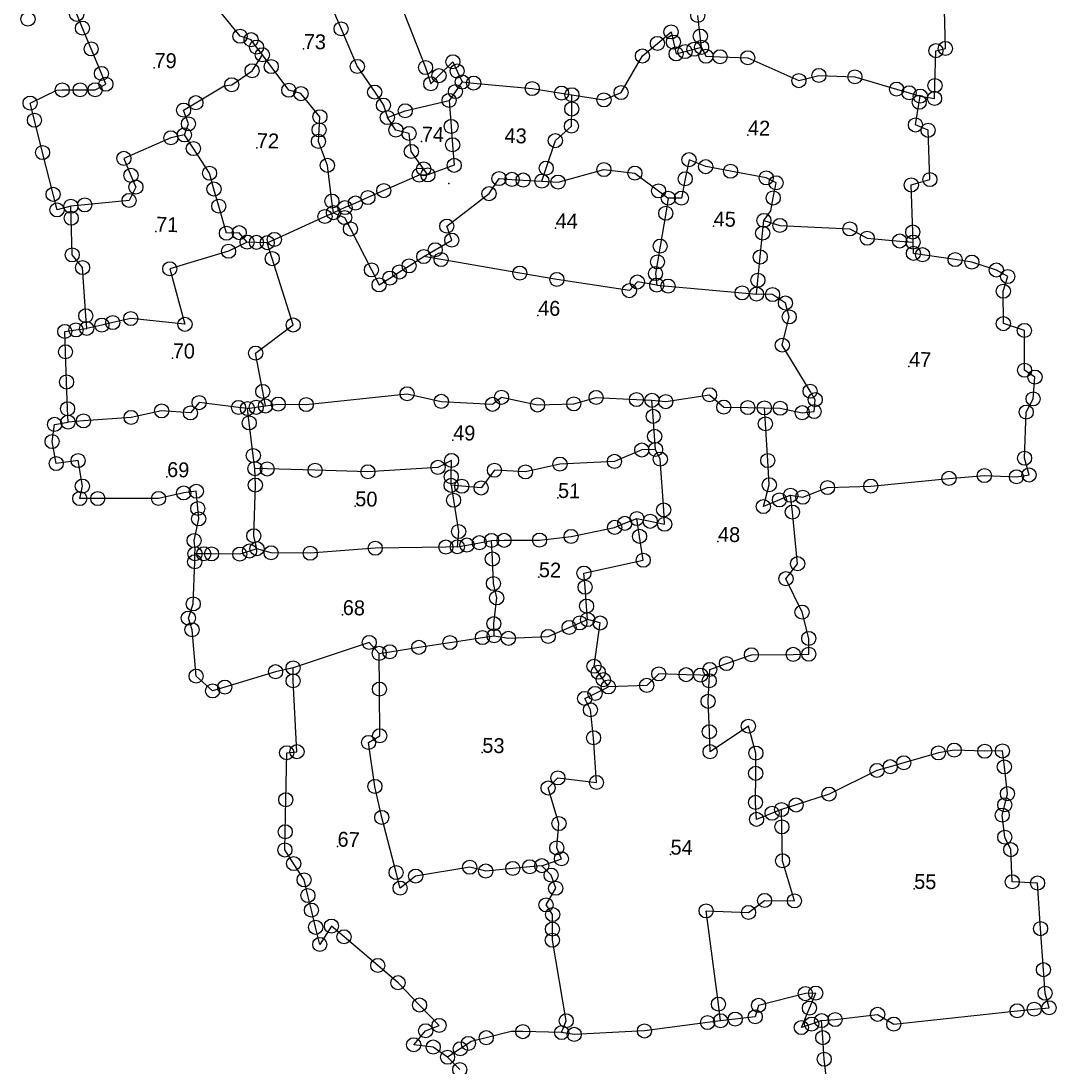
# Model space of a CAD drawing. Header units: metres. Extents: x 269489 to 272737, y 2131918 to 2137028.
# Drawn here: x 271234 to 271867, y 2133754 to 2134394 of the extents above; entities that cross this region are included whole.
import ezdxf

# ---------------------------------------------------------------- set-up
doc = ezdxf.new("R2010")
doc.units = ezdxf.units.M
for name, color, linetype in [('POINT_PARCEL', 7, 'Continuous'), ('POLY_PARCEL', 6, 'Continuous'), ('TEXT_PARCEL', 7, 'Continuous'), ('V_BOUND_LINE', 7, 'Continuous')]:
    doc.layers.add(name, color=color, linetype=linetype)
doc.styles.add('TEXT_MAP', font='')
doc.styles.get('TEXT_MAP').set_extended_font_data('Kruti Dev 050')

msp = doc.modelspace()

# ---------------------------------------------------------------- linework, layer by layer
for centre in [(271268.16, 2134398.06), (271647.98, 2134397.36), (271238.35, 2134395.17), (271271.69, 2134389.61), (271368.03, 2134384.62), (271429.87, 2134389.17), (271631.6, 2134387.28), (271649.5, 2134384.7), (271374.8, 2134382.52), (271378.17, 2134378), (271623.26, 2134380.26), (271633.06, 2134381.08), (271650.31, 2134377.87), (271277, 2134376.88), (271381.7, 2134373.28), (271614.1, 2134372.56), (271634.74, 2134373.86), (271640.17, 2134375.25), (271645.67, 2134376.67), (271652.97, 2134372.41), (271661.58, 2134372.1), (271678.55, 2134371.47), (271793.6, 2134375.82), (271799.37, 2134377.19), (271387.08, 2134366.08), (271439.75, 2134366.16), (271481.47, 2134365.48), (271498.2, 2134369), (271283.27, 2134361.88), (271375.45, 2134363.55), (271489.7, 2134360.54), (271500.82, 2134363.37), (271722.04, 2134360.67), (271744.04, 2134359.82), (271286.02, 2134355.29), (271362.95, 2134354.99), (271484.71, 2134355.56), (271503.95, 2134356.67), (271510.9, 2134356.02), (271546.7, 2134352.67), (271709.78, 2134357.5), (271769.54, 2134352.32), (271793.01, 2134354.49), (271259.28, 2134351.79), (271270.21, 2134351.87), (271279.39, 2134351.93), (271397.87, 2134351.63), (271405.31, 2134349.55), (271450.37, 2134350.46), (271499.77, 2134350.83), (271564.63, 2134349.85), (271571.01, 2134348.85), (271601.06, 2134350.22), (271777.21, 2134350.06), (271784.05, 2134348.05), (271792.79, 2134346.66), (271239.67, 2134343.78), (271333.53, 2134339.47), (271341.05, 2134344), (271455.72, 2134342.55), (271495.91, 2134345.42), (271570.87, 2134340.17), (271590.59, 2134345.73), (271783.42, 2134344.28), (271242.3, 2134333.32), (271416.86, 2134335.42), (271458.14, 2134334.94), (271469.03, 2134339.08), (271336.46, 2134331.03), (271416.4, 2134327.39), (271463.32, 2134327.3), (271497.15, 2134329.51), (271570.71, 2134329.66), (271781.08, 2134330.39), (271788.81, 2134327.12), (271325.77, 2134322.53), (271334, 2134324.35), (271416, 2134320.36), (271471.46, 2134325.2), (271560.86, 2134320.81), (271339.5, 2134315.96), (271472.79, 2134314.17), (271498.04, 2134318.25), (271247.28, 2134313.54), (271297, 2134309.96), (271642.6, 2134309.16), (271421.45, 2134305.7), (271480.33, 2134303.51), (271499.02, 2134305.71), (271555.29, 2134304.02), (271590.58, 2134303.13), (271652.79, 2134304.9), (271667.99, 2134302.07), (271301.33, 2134299.58), (271349.4, 2134300.87), (271477.67, 2134299.75), (271482.93, 2134299.84), (271526.42, 2134297.59), (271534.34, 2134297.12), (271541.14, 2134296.73), (271552.65, 2134296.06), (271562.5, 2134295.48), (271609.49, 2134300.97), (271640.3, 2134297.46), (271689.84, 2134298.02), (271695.85, 2134295.04), (271789.89, 2134297.02), (271304.32, 2134292.45), (271352.11, 2134291.22), (271455.95, 2134290.24), (271520.31, 2134288.39), (271623.98, 2134290.1), (271778.54, 2134293.71), (271253.71, 2134287.98), (271300.18, 2134284.21), (271424.24, 2134283.84), (271438.63, 2134282.66), (271446.2, 2134285.97), (271629.95, 2134285.63), (271637.97, 2134285.65), (271694.07, 2134285.75), (271256.11, 2134278.45), (271264.61, 2134280.67), (271273.06, 2134281.51), (271355.06, 2134280.74), (271425.15, 2134276.76), (271432.22, 2134279.86), (271628.38, 2134276.39), (271264.81, 2134273.39), (271419.97, 2134274.42), (271432, 2134273.77), (271688.42, 2134272.03), (271359.72, 2134264.19), (271367.53, 2134264.53), (271435.58, 2134266.79), (271494.47, 2134268.52), (271687.64, 2134264.24), (271698.17, 2134268.95), (271740.97, 2134266.82), (271779.44, 2134264.94), (271372.35, 2134258.78), (271378.09, 2134258.62), (271384.67, 2134258.42), (271389.03, 2134260.4), (271497.51, 2134260), (271624.96, 2134256.31), (271751.59, 2134261.14), (271771.43, 2134259.44), (271779.64, 2134258.74), (271265.42, 2134250.97), (271361.05, 2134253.16), (271480.37, 2134249.95), (271487.43, 2134254.09), (271779.85, 2134251.9), (271785.44, 2134251.06), (271387.75, 2134248.67), (271471.41, 2134244.24), (271491.02, 2134248.12), (271623.33, 2134246.68), (271686.17, 2134249.66), (271805.35, 2134248.06), (271815.59, 2134246.52), (271271.74, 2134243.17), (271325.08, 2134242.46), (271448.39, 2134241.79), (271465.55, 2134240.51), (271539.14, 2134239.84), (271622.11, 2134239.5), (271830.54, 2134241.71), (271837.49, 2134237.71), (271453.11, 2134232.57), (271459.7, 2134236.78), (271561.8, 2134235.94), (271611, 2134234.38), (271622.85, 2134232.46), (271629.78, 2134231.83), (271684.75, 2134235.46), (271606.11, 2134229.09), (271675.07, 2134227.74), (271683.89, 2134226.94), (271693.72, 2134226.66), (271834.8, 2134228.75), (271701.54, 2134221.53), (271273.73, 2134213.74), (271301.21, 2134212.01), (271703.88, 2134213.04), (271267.71, 2134205.08), (271274.25, 2134205.96), (271283.57, 2134208.05), (271290.24, 2134209.55), (271334.37, 2134208.49), (271400.54, 2134208.09), (271834.82, 2134208.91), (271260.85, 2134204.16), (271847.68, 2134204.74), (271699.66, 2134195.75), (271261.3, 2134191.69), (271377.58, 2134190.91), (271847.78, 2134180.43), (271261.97, 2134173.25), (271854.16, 2134176.24), (271381.92, 2134167.47), (271716.68, 2134167.59), (271343.02, 2134160.62), (271470.19, 2134166.04), (271491.11, 2134161.38), (271527.97, 2134163.88), (271585.79, 2134163.76), (271610.46, 2134162.52), (271619.96, 2134162.04), (271628.37, 2134161.22), (271655.19, 2134165.39), (271719.81, 2134162.42), (271853.02, 2134162.92), (271262.56, 2134156.89), (271320.11, 2134155.57), (271337.72, 2134154.32), (271367.12, 2134157.65), (271372.55, 2134156.97), (271377.94, 2134157.75), (271383.56, 2134158.56), (271391.42, 2134159.69), (271408.51, 2134159.4), (271522.46, 2134159.58), (271549.99, 2134159.19), (271572.12, 2134159.87), (271663.88, 2134157.89), (271678.55, 2134157.58), (271688.68, 2134157.37), (271698.35, 2134157.16), (271711.86, 2134154.45), (271719.14, 2134155.18), (271848.79, 2134154.84), (271262.86, 2134148.74), (271272.29, 2134149.42), (271301.4, 2134151.54), (271373.65, 2134148.19), (271620.68, 2134152.23), (271689.3, 2134147.65), (271254.65, 2134147.33), (271253.09, 2134136.81), (271621.58, 2134140.01), (271613.72, 2134131.66), (271622.17, 2134132.02), (271255.61, 2134123.35), (271269.01, 2134125.16), (271376.15, 2134128.26), (271497.37, 2134125.27), (271563.69, 2134123.03), (271596.99, 2134124.7), (271625.05, 2134126.09), (271690.74, 2134125.22), (271847.82, 2134126.63), (271377.15, 2134120.26), (271384.63, 2134120.05), (271413.94, 2134119.24), (271446.22, 2134118.34), (271489.08, 2134121.04), (271523.63, 2134119.31), (271542.56, 2134118.23), (271823.21, 2134116), (271850.52, 2134116.38), (271271.61, 2134109.54), (271377.4, 2134110.22), (271497.14, 2134110.05), (271497.22, 2134115.3), (271503.65, 2134109.47), (271691.7, 2134110.39), (271753.74, 2134109.54), (271801.59, 2134114.31), (271842.85, 2134115.26), (271333.57, 2134105.39), (271341.31, 2134106.46), (271515.49, 2134108.43), (271704.75, 2134103.97), (271712.17, 2134102.8), (271727.31, 2134108.7), (271270, 2134101.99), (271281.02, 2134101.99), (271318.22, 2134102.01), (271498.61, 2134100.96), (271688.06, 2134097.09), (271697.9, 2134101.14), (271342.21, 2134095.88), (271627.11, 2134095.04), (271705.8, 2134093.71), (271342.74, 2134089.54), (271597.13, 2134084.34), (271603.34, 2134086.82), (271610.69, 2134089.74), (271618.89, 2134088.05), (271627.69, 2134086.23), (271376.47, 2134079.2), (271501.72, 2134081.78), (271570.47, 2134078.77), (271612.37, 2134078.86), (271339.92, 2134076.28), (271378.41, 2134071.32), (271450.73, 2134071.58), (271493.91, 2134072.32), (271500.92, 2134072.44), (271506.83, 2134073.55), (271514.41, 2134074.98), (271521.87, 2134076.38), (271529.51, 2134076.42), (271551.22, 2134076.58), (271340.49, 2134068.21), (271345.89, 2134068.17), (271350.62, 2134068.13), (271367.88, 2134068), (271373.86, 2134069.89), (271387.07, 2134068.8), (271410.98, 2134068.51), (271522.35, 2134065), (271340.32, 2134063.28), (271614.63, 2134064.24), (271709.03, 2134062.12), (271578.35, 2134056.35), (271701.89, 2134052.95), (271522.99, 2134049.98), (271579.03, 2134047.75), (271524.98, 2134041.2), (271339.4, 2134037.52), (271579.95, 2134036.22), (271711.72, 2134032.53), (271336.43, 2134028.89), (271575.85, 2134025.94), (271580.6, 2134027.97), (271338.68, 2134021.75), (271523.24, 2134025.47), (271569.3, 2134023.14), (271588.27, 2134025.88), (271447.04, 2134013.97), (271496.39, 2134013.91), (271516.3, 2134016.95), (271523.44, 2134018.04), (271532.13, 2134016.5), (271556.5, 2134017.68), (271715.82, 2134016.46), (271453.17, 2134007.3), (271459.62, 2134008.28), (271477.35, 2134011), (271715.84, 2134006.8), (271665.48, 2134001.06), (271680.77, 2134006.44), (271706.3, 2134006.7), (271389.73, 2133996.1), (271400.46, 2133998.43), (271584.5, 2133999.45), (271587.08, 2133995.74), (271624.14, 2133994.75), (271640.84, 2133994.27), (271649.7, 2133994.01), (271655.33, 2133997.48), (271341.16, 2133993.37), (271400.51, 2133990.54), (271590.21, 2133991.22), (271616.73, 2133987.74), (271654.96, 2133990.52), (271351.27, 2133984.38), (271358.7, 2133986.64), (271453.29, 2133985.42), (271585.12, 2133982.81), (271593.28, 2133986.81), (271578.8, 2133979.72), (271654.31, 2133977.98), (271582.35, 2133972.83), (271678.9, 2133962.79), (271453.45, 2133956.9), (271584.22, 2133955.69), (271655.03, 2133959.39), (271446.64, 2133952.82), (271396.56, 2133946.55), (271402.85, 2133947.19), (271655.5, 2133947.17), (271683.47, 2133946.34), (271795.1, 2133946.44), (271804.78, 2133948.14), (271823.45, 2133947.46), (271834.3, 2133947.63), (271765.64, 2133938.01), (271773.96, 2133940.39), (271835.43, 2133937.89), (271562.45, 2133931.14), (271683.39, 2133933.95), (271757.56, 2133935.7), (271450.54, 2133925.97), (271556.42, 2133924.99), (271586.03, 2133928.38), (271396.03, 2133917.81), (271728.21, 2133921.25), (271837.34, 2133921.49), (271683.26, 2133916.2), (271699.17, 2133911.83), (271708.07, 2133914.59), (271835.69, 2133914.71), (271454.7, 2133907), (271683.92, 2133905.82), (271693.39, 2133909.55), (271834.15, 2133908.39), (271395.67, 2133898.2), (271563.08, 2133903.27), (271699.39, 2133901.19), (271835.67, 2133894.92), (271395.46, 2133887.1), (271561.73, 2133888.33), (271839.38, 2133887.28), (271564.59, 2133881.7), (271699.81, 2133880.49), (271400.83, 2133878.75), (271463.48, 2133873.28), (271508.48, 2133876.54), (271518.26, 2133874.22), (271534.82, 2133875.8), (271545.17, 2133876.79), (271552.56, 2133877.49), (271407.21, 2133868.81), (271475.44, 2133871.14), (271558.25, 2133871.71), (271840.25, 2133867.63), (271855.78, 2133866.88), (271465.95, 2133863.79), (271561.07, 2133863.68), (271409.54, 2133859.22), (271555.17, 2133853.54), (271688.83, 2133856.22), (271707.1, 2133855.94), (271411.7, 2133850.33), (271559.22, 2133847.58), (271653.03, 2133849.85), (271679, 2133848.89), (271423.92, 2133840.56), (271414.26, 2133839.8), (271431.62, 2133834.01), (271559.11, 2133838.67), (271857.56, 2133838.99), (271416.8, 2133829.32), (271559.02, 2133831.9), (271452.25, 2133816.47), (271859.36, 2133813.9), (271464.64, 2133805.94), (271713.75, 2133799.25), (271720.08, 2133799.54), (271860.39, 2133799.5), (271477.8, 2133792.29), (271660.58, 2133792.86), (271685.15, 2133792.08), (271716.27, 2133790.43), (271853.7, 2133789.75), (271862.77, 2133790.59), (271670.85, 2133783.7), (271683.08, 2133785.12), (271731.93, 2133783.38), (271757.94, 2133786.59), (271843.23, 2133788.78), (271481.54, 2133776.52), (271489.8, 2133779.83), (271567.5, 2133782.64), (271653.92, 2133781.59), (271661.94, 2133782.66), (271711.29, 2133778.49), (271717.59, 2133780.65), (271723.72, 2133782.75), (271767.83, 2133780.63), (271518.61, 2133772.3), (271540.93, 2133776.01), (271564.72, 2133775.46), (271572.42, 2133774.35), (271615.34, 2133776.43), (271724.4, 2133772.32), (271474.22, 2133768.01), (271486.16, 2133766.59), (271502.74, 2133765.53), (271507.69, 2133768.83), (271494.98, 2133760.36), (271725.26, 2133759.16), (271502.4, 2133752.8)]:
    msp.add_circle(centre, 4.31)
at = {"layer": 'POINT_PARCEL'}
for p in [(271406.9, 2134376.96), (271315.61, 2134365.39), (271479.06, 2134320.28), (271678.52, 2134324.16), (271378.21, 2134316.35), (271495.71, 2134294.54), (271560.95, 2134267.38), (271657.57, 2134268.46), (271316.59, 2134265.18), (271550.21, 2134213.98), (271326.76, 2134187.87), (271777.09, 2134182.64), (271498.27, 2134137.73), (271323.34, 2134115.22), (271562.41, 2134102.4), (271438.39, 2134097.33), (271660.22, 2134075.66), (271550.7, 2134053.94), (271430.77, 2134030.84), (271516.11, 2133946.6), (271427.55, 2133889.16), (271631.2, 2133884.33), (271780.2, 2133863.4)]:
    msp.add_point(p, dxfattribs=at)
at = {"layer": 'POLY_PARCEL'}
for p, q in [((271420.79, 2134410.32), (271429.87, 2134389.17)), ((271368.03, 2134384.62), (271354.41, 2134401.35)), ((271465.92, 2134404.83), (271481.47, 2134365.48)), ((271649.5, 2134384.7), (271647.98, 2134397.36)), ((271429.87, 2134389.17), (271439.75, 2134366.16)), ((271374.8, 2134382.52), (271368.03, 2134384.62)), ((271378.17, 2134378), (271374.8, 2134382.52)), ((271623.26, 2134380.26), (271631.6, 2134387.28)), ((271631.6, 2134387.28), (271633.06, 2134381.08)), ((271650.31, 2134377.87), (271649.5, 2134384.7)), ((271381.7, 2134373.28), (271378.17, 2134378)), ((271614.1, 2134372.56), (271623.26, 2134380.26)), ((271633.06, 2134381.08), (271634.74, 2134373.86)), ((271640.17, 2134375.25), (271645.67, 2134376.67)), ((271645.67, 2134376.67), (271650.31, 2134377.87)), ((271650.31, 2134377.87), (271652.97, 2134372.41)), ((271375.45, 2134363.55), (271381.7, 2134373.28)), ((271387.08, 2134366.08), (271381.7, 2134373.28)), ((271601.06, 2134350.22), (271614.1, 2134372.56)), ((271634.74, 2134373.86), (271640.17, 2134375.25)), ((271652.97, 2134372.41), (271661.58, 2134372.1)), ((271661.58, 2134372.1), (271678.55, 2134371.47)), ((271678.55, 2134371.47), (271709.78, 2134357.5)), ((271362.95, 2134354.99), (271375.45, 2134363.55)), ((271397.87, 2134351.63), (271387.08, 2134366.08)), ((271439.75, 2134366.16), (271450.37, 2134350.46)), ((271481.47, 2134365.48), (271484.71, 2134355.56)), ((271489.7, 2134360.54), (271498.2, 2134369)), ((271498.2, 2134369), (271500.82, 2134363.37)), ((271500.82, 2134363.37), (271503.95, 2134356.67)), ((271484.71, 2134355.56), (271489.7, 2134360.54)), ((271503.95, 2134356.67), (271499.77, 2134350.83)), ((271503.95, 2134356.67), (271510.9, 2134356.02)), ((271709.78, 2134357.5), (271722.04, 2134360.67)), ((271722.04, 2134360.67), (271744.04, 2134359.82)), ((271744.04, 2134359.82), (271769.54, 2134352.32)), ((271341.05, 2134344), (271358.29, 2134354.38)), ((271358.29, 2134354.38), (271362.95, 2134354.99)), ((271405.31, 2134349.55), (271397.87, 2134351.63)), ((271450.37, 2134350.46), (271455.72, 2134342.55)), ((271499.77, 2134350.83), (271495.91, 2134345.42)), ((271510.9, 2134356.02), (271546.7, 2134352.67)), ((271546.7, 2134352.67), (271564.63, 2134349.85)), ((271590.59, 2134345.73), (271601.06, 2134350.22)), ((271769.54, 2134352.32), (271777.21, 2134350.06)), ((271777.21, 2134350.06), (271784.05, 2134348.05)), ((271333.53, 2134339.47), (271341.05, 2134344)), ((271416.86, 2134335.42), (271405.31, 2134349.55)), ((271469.03, 2134339.08), (271495.91, 2134345.42)), ((271495.91, 2134345.42), (271497.15, 2134329.51)), ((271564.63, 2134349.85), (271571.01, 2134348.85)), ((271570.87, 2134340.17), (271571.01, 2134348.85)), ((271571.01, 2134348.85), (271590.59, 2134345.73)), ((271336.46, 2134331.03), (271333.53, 2134339.47)), ((271455.72, 2134342.55), (271458.14, 2134334.94)), ((271458.14, 2134334.94), (271469.03, 2134339.08)), ((271570.71, 2134329.66), (271570.87, 2134340.17)), ((271334, 2134324.35), (271336.46, 2134331.03)), ((271416.4, 2134327.39), (271416.86, 2134335.42)), ((271463.32, 2134327.3), (271458.14, 2134334.94)), ((271416, 2134320.36), (271416.4, 2134327.39)), ((271471.46, 2134325.2), (271463.32, 2134327.3)), ((271472.79, 2134314.17), (271471.46, 2134325.2)), ((271497.15, 2134329.51), (271498.04, 2134318.25)), ((271560.86, 2134320.81), (271570.71, 2134329.66)), ((271325.77, 2134322.53), (271297, 2134309.96)), ((271334, 2134324.35), (271325.77, 2134322.53)), ((271339.5, 2134315.96), (271334, 2134324.35)), ((271421.45, 2134305.7), (271416, 2134320.36)), ((271498.04, 2134318.25), (271499.02, 2134305.71)), ((271555.29, 2134304.02), (271560.86, 2134320.81)), ((271349.4, 2134300.87), (271339.5, 2134315.96)), ((271480.33, 2134303.51), (271472.79, 2134314.17)), ((271297, 2134309.96), (271301.33, 2134299.58)), ((271424.24, 2134283.84), (271421.45, 2134305.7)), ((271499.02, 2134305.71), (271482.93, 2134299.84)), ((271642.6, 2134309.16), (271640.3, 2134297.46)), ((271652.79, 2134304.9), (271642.6, 2134309.16)), ((271301.33, 2134299.58), (271304.32, 2134292.45)), ((271352.11, 2134291.22), (271349.4, 2134300.87)), ((271477.67, 2134299.75), (271455.95, 2134290.24)), ((271482.93, 2134299.84), (271477.67, 2134299.75)), ((271482.93, 2134299.84), (271480.33, 2134303.51)), ((271552.65, 2134296.06), (271555.29, 2134304.02)), ((271562.5, 2134295.48), (271590.58, 2134303.13)), ((271590.58, 2134303.13), (271609.49, 2134300.97)), ((271609.49, 2134300.97), (271623.98, 2134290.1)), ((271667.99, 2134302.07), (271652.79, 2134304.9)), ((271689.84, 2134298.02), (271667.99, 2134302.07)), ((271520.31, 2134288.39), (271526.42, 2134297.59)), ((271526.42, 2134297.59), (271534.34, 2134297.12)), ((271534.34, 2134297.12), (271541.14, 2134296.73)), ((271541.14, 2134296.73), (271552.65, 2134296.06)), ((271552.65, 2134296.06), (271562.5, 2134295.48)), ((271640.3, 2134297.46), (271637.97, 2134285.65)), ((271695.85, 2134295.04), (271689.84, 2134298.02)), ((271694.07, 2134285.75), (271695.85, 2134295.04)), ((271304.32, 2134292.45), (271300.18, 2134284.21)), ((271355.06, 2134280.74), (271352.11, 2134291.22)), ((271455.95, 2134290.24), (271446.2, 2134285.97)), ((271494.47, 2134268.52), (271520.31, 2134288.39)), ((271623.98, 2134290.1), (271629.95, 2134285.63)), ((271273.06, 2134281.51), (271264.61, 2134280.67)), ((271300.18, 2134284.21), (271273.06, 2134281.51)), ((271359.72, 2134264.19), (271355.06, 2134280.74)), ((271425.15, 2134276.76), (271424.24, 2134283.84)), ((271432.22, 2134279.86), (271425.15, 2134276.76)), ((271438.63, 2134282.66), (271432.22, 2134279.86)), ((271446.2, 2134285.97), (271438.63, 2134282.66)), ((271629.95, 2134285.63), (271628.38, 2134276.39)), ((271637.97, 2134285.65), (271629.95, 2134285.63)), ((271692.56, 2134277.81), (271694.07, 2134285.75)), ((271389.03, 2134260.4), (271419.97, 2134274.42)), ((271419.97, 2134274.42), (271425.15, 2134276.76)), ((271425.15, 2134276.76), (271432, 2134273.77)), ((271432, 2134273.77), (271435.58, 2134266.79)), ((271628.38, 2134276.39), (271624.96, 2134256.31)), ((271688.42, 2134272.03), (271692.56, 2134277.81)), ((271497.51, 2134260), (271494.47, 2134268.52)), ((271687.64, 2134264.24), (271688.42, 2134272.03)), ((271688.42, 2134272.03), (271698.17, 2134268.95)), ((271698.17, 2134268.95), (271740.97, 2134266.82)), ((271367.53, 2134264.53), (271359.72, 2134264.19)), ((271372.35, 2134258.78), (271367.53, 2134264.53)), ((271435.58, 2134266.79), (271448.39, 2134241.79)), ((271686.17, 2134249.66), (271687.64, 2134264.24)), ((271740.97, 2134266.82), (271751.59, 2134261.14)), ((271751.59, 2134261.14), (271771.43, 2134259.44)), ((271372.35, 2134258.78), (271361.05, 2134253.16)), ((271378.09, 2134258.62), (271372.35, 2134258.78)), ((271384.67, 2134258.42), (271378.09, 2134258.62)), ((271384.67, 2134258.42), (271389.03, 2134260.4)), ((271387.75, 2134248.67), (271384.67, 2134258.42)), ((271487.43, 2134254.09), (271497.51, 2134260)), ((271624.96, 2134256.31), (271623.33, 2134246.68)), ((271771.43, 2134259.44), (271779.64, 2134258.74)), ((271361.05, 2134253.16), (271325.08, 2134242.46)), ((271400.54, 2134208.09), (271387.75, 2134248.67)), ((271471.41, 2134244.24), (271480.37, 2134249.95)), ((271480.37, 2134249.95), (271487.43, 2134254.09)), ((271491.02, 2134248.12), (271480.37, 2134249.95)), ((271539.14, 2134239.84), (271491.02, 2134248.12)), ((271684.75, 2134235.46), (271686.17, 2134249.66)), ((271325.08, 2134242.46), (271334.37, 2134208.49)), ((271448.39, 2134241.79), (271453.11, 2134232.57)), ((271465.55, 2134240.51), (271471.41, 2134244.24)), ((271623.33, 2134246.68), (271622.11, 2134239.5)), ((271453.11, 2134232.57), (271459.7, 2134236.78)), ((271459.7, 2134236.78), (271465.55, 2134240.51)), ((271561.8, 2134235.94), (271539.14, 2134239.84)), ((271606.11, 2134229.09), (271561.8, 2134235.94)), ((271622.11, 2134239.5), (271622.85, 2134232.46)), ((271683.89, 2134226.94), (271684.75, 2134235.46)), ((271611, 2134234.38), (271606.11, 2134229.09)), ((271622.85, 2134232.46), (271611, 2134234.38)), ((271622.85, 2134232.46), (271629.78, 2134231.83)), ((271629.78, 2134231.83), (271675.07, 2134227.74)), ((271675.07, 2134227.74), (271683.89, 2134226.94)), ((271693.72, 2134226.66), (271683.89, 2134226.94)), ((271701.54, 2134221.53), (271693.72, 2134226.66)), ((271703.88, 2134213.04), (271701.54, 2134221.53)), ((271290.24, 2134209.55), (271283.57, 2134208.05)), ((271301.21, 2134212.01), (271290.24, 2134209.55)), ((271334.37, 2134208.49), (271301.21, 2134212.01)), ((271699.66, 2134195.75), (271703.88, 2134213.04)), ((271283.57, 2134208.05), (271274.25, 2134205.96)), ((271377.58, 2134190.91), (271400.54, 2134208.09)), ((271381.92, 2134167.47), (271377.58, 2134190.91)), ((271716.68, 2134167.59), (271699.66, 2134195.75)), ((271383.56, 2134158.56), (271381.92, 2134167.47)), ((271408.51, 2134159.4), (271470.19, 2134166.04)), ((271470.19, 2134166.04), (271491.11, 2134161.38)), ((271628.37, 2134161.22), (271655.19, 2134165.39)), ((271655.19, 2134165.39), (271663.88, 2134157.89)), ((271719.81, 2134162.42), (271716.68, 2134167.59)), ((271343.02, 2134160.62), (271337.72, 2134154.32)), ((271367.12, 2134157.65), (271343.02, 2134160.62)), ((271377.94, 2134157.75), (271383.56, 2134158.56)), ((271383.56, 2134158.56), (271391.42, 2134159.69)), ((271391.42, 2134159.69), (271408.51, 2134159.4)), ((271491.11, 2134161.38), (271522.46, 2134159.58)), ((271522.46, 2134159.58), (271527.97, 2134163.88)), ((271527.97, 2134163.88), (271549.99, 2134159.19)), ((271549.99, 2134159.19), (271572.12, 2134159.87)), ((271572.12, 2134159.87), (271585.79, 2134163.76)), ((271585.79, 2134163.76), (271610.46, 2134162.52)), ((271610.46, 2134162.52), (271619.96, 2134162.04)), ((271620.68, 2134152.23), (271619.96, 2134162.04)), ((271619.96, 2134162.04), (271628.37, 2134161.22)), ((271719.14, 2134155.18), (271719.81, 2134162.42)), ((271320.11, 2134155.57), (271301.4, 2134151.54)), ((271337.72, 2134154.32), (271320.11, 2134155.57)), ((271372.55, 2134156.97), (271367.12, 2134157.65)), ((271372.55, 2134156.97), (271377.94, 2134157.75)), ((271373.65, 2134148.19), (271372.55, 2134156.97)), ((271621.58, 2134140.01), (271620.68, 2134152.23)), ((271663.88, 2134157.89), (271678.55, 2134157.58)), ((271678.55, 2134157.58), (271688.68, 2134157.37)), ((271689.3, 2134147.65), (271688.68, 2134157.37)), ((271688.68, 2134157.37), (271698.35, 2134157.16)), ((271698.35, 2134157.16), (271711.86, 2134154.45)), ((271711.86, 2134154.45), (271719.14, 2134155.18)), ((271272.29, 2134149.42), (271262.86, 2134148.74)), ((271301.4, 2134151.54), (271272.29, 2134149.42)), ((271376.15, 2134128.26), (271373.65, 2134148.19)), ((271690.74, 2134125.22), (271689.3, 2134147.65)), ((271622.17, 2134132.02), (271621.58, 2134140.01)), ((271377.15, 2134120.26), (271376.15, 2134128.26)), ((271613.72, 2134131.66), (271596.99, 2134124.7)), ((271622.17, 2134132.02), (271613.72, 2134131.66)), ((271625.05, 2134126.09), (271622.17, 2134132.02)), ((271377.4, 2134110.22), (271377.15, 2134120.26)), ((271384.63, 2134120.05), (271377.15, 2134120.26)), ((271413.94, 2134119.24), (271384.63, 2134120.05)), ((271489.08, 2134121.04), (271446.22, 2134118.34)), ((271497.37, 2134125.27), (271489.08, 2134121.04)), ((271497.22, 2134115.3), (271497.37, 2134125.27)), ((271563.69, 2134123.03), (271542.56, 2134118.23)), ((271596.99, 2134124.7), (271563.69, 2134123.03)), ((271627.11, 2134095.04), (271625.05, 2134126.09)), ((271691.7, 2134110.39), (271690.74, 2134125.22)), ((271446.22, 2134118.34), (271413.94, 2134119.24)), ((271497.14, 2134110.05), (271497.22, 2134115.3)), ((271523.63, 2134119.31), (271515.49, 2134108.43)), ((271542.56, 2134118.23), (271523.63, 2134119.31)), ((271376.47, 2134079.2), (271377.4, 2134110.22)), ((271503.65, 2134109.47), (271497.14, 2134110.05)), ((271497.14, 2134110.05), (271498.61, 2134100.96)), ((271515.49, 2134108.43), (271503.65, 2134109.47)), ((271688.06, 2134097.09), (271691.7, 2134110.39)), ((271498.61, 2134100.96), (271501.72, 2134081.78)), ((271697.9, 2134101.14), (271688.06, 2134097.09)), ((271704.75, 2134103.97), (271697.9, 2134101.14)), ((271627.69, 2134086.23), (271627.11, 2134095.04)), ((271603.34, 2134086.82), (271610.69, 2134089.74)), ((271612.37, 2134078.86), (271610.69, 2134089.74)), ((271610.69, 2134089.74), (271618.89, 2134088.05)), ((271618.89, 2134088.05), (271627.69, 2134086.23)), ((271501.72, 2134081.78), (271500.92, 2134072.44)), ((271570.47, 2134078.77), (271597.13, 2134084.34)), ((271597.13, 2134084.34), (271603.34, 2134086.82)), ((271378.41, 2134071.32), (271376.47, 2134079.2)), ((271514.41, 2134074.98), (271521.87, 2134076.38)), ((271521.87, 2134076.38), (271529.51, 2134076.43)), ((271522.35, 2134065), (271521.87, 2134076.38)), ((271529.51, 2134076.43), (271551.22, 2134076.58)), ((271551.22, 2134076.58), (271570.47, 2134078.77)), ((271614.63, 2134064.24), (271612.37, 2134078.86)), ((271373.86, 2134069.89), (271367.88, 2134068)), ((271378.41, 2134071.32), (271373.86, 2134069.89)), ((271387.07, 2134068.8), (271378.41, 2134071.32)), ((271410.98, 2134068.51), (271387.07, 2134068.8)), ((271450.73, 2134071.58), (271410.98, 2134068.51)), ((271493.91, 2134072.32), (271450.73, 2134071.58)), ((271500.92, 2134072.44), (271493.91, 2134072.32)), ((271500.92, 2134072.44), (271506.83, 2134073.55)), ((271506.83, 2134073.55), (271514.41, 2134074.98)), ((271345.89, 2134068.17), (271340.49, 2134068.21)), ((271350.62, 2134068.13), (271345.89, 2134068.17)), ((271367.88, 2134068), (271350.62, 2134068.13)), ((271522.99, 2134049.98), (271522.35, 2134065)), ((271578.35, 2134056.35), (271614.63, 2134064.24)), ((271579.03, 2134047.75), (271578.35, 2134056.35)), ((271524.98, 2134041.2), (271522.99, 2134049.98)), ((271579.95, 2134036.22), (271579.03, 2134047.75)), ((271523.24, 2134025.47), (271524.98, 2134041.2)), ((271580.6, 2134027.97), (271579.95, 2134036.22)), ((271523.44, 2134018.04), (271523.24, 2134025.47)), ((271569.3, 2134023.14), (271575.85, 2134025.94)), ((271575.85, 2134025.94), (271580.6, 2134027.97)), ((271588.27, 2134025.88), (271580.6, 2134027.97)), ((271584.5, 2133999.45), (271588.27, 2134025.88)), ((271516.3, 2134016.95), (271523.44, 2134018.04)), ((271523.44, 2134018.04), (271532.13, 2134016.5)), ((271532.13, 2134016.5), (271556.5, 2134017.68)), ((271556.5, 2134017.68), (271569.3, 2134023.14)), ((271447.04, 2134013.97), (271400.46, 2133998.43)), ((271453.17, 2134007.3), (271447.04, 2134013.97)), ((271477.35, 2134011), (271496.39, 2134013.91)), ((271496.39, 2134013.91), (271516.3, 2134016.95)), ((271453.17, 2134007.3), (271459.62, 2134008.28)), ((271453.29, 2133985.42), (271453.17, 2134007.3)), ((271459.62, 2134008.28), (271477.35, 2134011)), ((271587.08, 2133995.74), (271584.5, 2133999.45)), ((271590.21, 2133991.22), (271587.08, 2133995.74)), ((271624.14, 2133994.75), (271616.73, 2133987.74)), ((271640.84, 2133994.27), (271624.14, 2133994.75)), ((271649.7, 2133994.01), (271640.84, 2133994.27)), ((271655.14, 2133993.86), (271649.7, 2133994.01)), ((271585.12, 2133982.81), (271593.28, 2133986.81)), ((271593.28, 2133986.81), (271590.21, 2133991.22)), ((271616.73, 2133987.74), (271593.28, 2133986.81)), ((271453.45, 2133956.9), (271453.29, 2133985.42)), ((271578.8, 2133979.72), (271585.12, 2133982.81)), ((271582.35, 2133972.83), (271578.8, 2133979.72)), ((271584.22, 2133955.69), (271582.35, 2133972.83)), ((271446.64, 2133952.82), (271453.45, 2133956.9)), ((271586.03, 2133928.38), (271584.22, 2133955.69)), ((271450.54, 2133925.97), (271446.64, 2133952.82)), ((271556.42, 2133924.99), (271562.45, 2133931.14)), ((271562.45, 2133931.14), (271586.03, 2133928.38)), ((271454.7, 2133907), (271450.54, 2133925.97)), ((271563.08, 2133903.27), (271556.42, 2133924.99)), ((271699.39, 2133901.19), (271699.17, 2133911.83)), ((271463.48, 2133873.28), (271454.7, 2133907)), ((271561.73, 2133888.33), (271563.08, 2133903.27)), ((271699.81, 2133880.49), (271699.39, 2133901.19)), ((271564.59, 2133881.7), (271561.73, 2133888.33)), ((271545.17, 2133876.79), (271534.82, 2133875.8)), ((271552.56, 2133877.49), (271545.17, 2133876.79)), ((271552.56, 2133877.49), (271564.59, 2133881.7)), ((271558.25, 2133871.71), (271552.56, 2133877.49)), ((271707.1, 2133855.94), (271699.81, 2133880.49)), ((271465.95, 2133863.79), (271463.48, 2133873.28)), ((271475.44, 2133871.14), (271465.95, 2133863.79)), ((271508.48, 2133876.54), (271475.44, 2133871.14)), ((271518.26, 2133874.22), (271508.48, 2133876.54)), ((271534.82, 2133875.8), (271518.26, 2133874.22)), ((271561.07, 2133863.68), (271558.25, 2133871.71)), ((271555.17, 2133853.54), (271561.07, 2133863.68)), ((271559.22, 2133847.58), (271555.17, 2133853.54)), ((271679, 2133848.89), (271688.83, 2133856.22)), ((271688.83, 2133856.22), (271707.1, 2133855.94)), ((271559.11, 2133838.67), (271559.22, 2133847.58)), ((271660.58, 2133792.86), (271653.03, 2133849.85)), ((271653.03, 2133849.85), (271679, 2133848.89)), ((271559.02, 2133831.9), (271559.11, 2133838.67)), ((271567.5, 2133782.64), (271559.02, 2133831.9)), ((271713.75, 2133799.25), (271685.15, 2133792.08)), ((271720.08, 2133799.54), (271713.75, 2133799.25)), ((271716.27, 2133790.43), (271720.08, 2133799.54)), ((271661.94, 2133782.66), (271660.58, 2133792.86)), ((271685.15, 2133792.08), (271683.08, 2133785.12)), ((271711.29, 2133778.49), (271716.27, 2133790.43)), ((271564.72, 2133775.46), (271567.5, 2133782.64)), ((271653.92, 2133781.59), (271615.34, 2133776.43)), ((271661.94, 2133782.66), (271653.92, 2133781.59)), ((271670.85, 2133783.7), (271661.94, 2133782.66)), ((271683.08, 2133785.12), (271670.85, 2133783.7)), ((271723.72, 2133782.75), (271717.59, 2133780.65)), ((271533.94, 2133776.17), (271518.61, 2133772.3)), ((271540.93, 2133776.01), (271533.94, 2133776.17)), ((271564.72, 2133775.46), (271540.93, 2133776.01)), ((271572.42, 2133774.35), (271564.72, 2133775.46)), ((271615.34, 2133776.43), (271572.42, 2133774.35)), ((271717.59, 2133780.65), (271711.29, 2133778.49)), ((271507.69, 2133768.83), (271502.74, 2133765.53)), ((271509.43, 2133769.98), (271507.69, 2133768.83)), ((271518.61, 2133772.3), (271509.43, 2133769.98)), ((271502.74, 2133765.53), (271494.98, 2133760.36))]:
    msp.add_line(p, q, dxfattribs=at)
at = {"layer": 'V_BOUND_LINE'}
for p, q in [((271799.37, 2134377.19), (271798.64, 2134412.62)), ((271271.69, 2134389.61), (271268.16, 2134398.06)), ((271277, 2134376.88), (271271.69, 2134389.61)), ((271283.27, 2134361.88), (271277, 2134376.88)), ((271793.01, 2134354.49), (271793.6, 2134375.82)), ((271793.6, 2134375.82), (271799.37, 2134377.19)), ((271286.02, 2134355.29), (271283.27, 2134361.88)), ((271239.67, 2134343.78), (271255.96, 2134351.77)), ((271255.96, 2134351.77), (271259.28, 2134351.79)), ((271259.28, 2134351.79), (271270.21, 2134351.87)), ((271270.21, 2134351.87), (271279.39, 2134351.93)), ((271279.39, 2134351.93), (271286.02, 2134355.29)), ((271792.79, 2134346.66), (271793.01, 2134354.49)), ((271242.3, 2134333.32), (271239.67, 2134343.78)), ((271781.08, 2134330.39), (271783.42, 2134344.28)), ((271783.42, 2134344.28), (271784.05, 2134348.05)), ((271784.05, 2134348.05), (271792.79, 2134346.66)), ((271247.28, 2134313.54), (271242.3, 2134333.32)), ((271788.81, 2134327.12), (271781.08, 2134330.39)), ((271789.89, 2134297.02), (271788.81, 2134327.12)), ((271253.71, 2134287.98), (271247.28, 2134313.54)), ((271778.54, 2134293.71), (271789.89, 2134297.02)), ((271779.44, 2134264.94), (271778.54, 2134293.71)), ((271256.11, 2134278.45), (271253.71, 2134287.98)), ((271264.61, 2134280.67), (271256.11, 2134278.45)), ((271264.81, 2134273.39), (271264.61, 2134280.67)), ((271265.42, 2134250.97), (271264.81, 2134273.39)), ((271779.64, 2134258.74), (271779.44, 2134264.94)), ((271779.85, 2134251.9), (271779.64, 2134258.74)), ((271271.74, 2134243.17), (271265.42, 2134250.97)), ((271785.44, 2134251.06), (271779.85, 2134251.9)), ((271805.35, 2134248.06), (271785.44, 2134251.06)), ((271815.59, 2134246.52), (271805.35, 2134248.06)), ((271273.73, 2134213.74), (271271.74, 2134243.17)), ((271830.54, 2134241.71), (271815.59, 2134246.52)), ((271837.49, 2134237.71), (271830.54, 2134241.71)), ((271834.8, 2134228.75), (271837.49, 2134237.71)), ((271834.82, 2134208.91), (271834.8, 2134228.75)), ((271274.25, 2134205.96), (271273.73, 2134213.74)), ((271260.85, 2134204.16), (271267.71, 2134205.08)), ((271261.3, 2134191.69), (271260.85, 2134204.16)), ((271267.71, 2134205.08), (271274.25, 2134205.96)), ((271847.68, 2134204.74), (271834.82, 2134208.91)), ((271847.78, 2134180.43), (271847.68, 2134204.74)), ((271261.97, 2134173.25), (271261.3, 2134191.69)), ((271854.16, 2134176.24), (271847.78, 2134180.43)), ((271262.56, 2134156.89), (271261.97, 2134173.25)), ((271853.02, 2134162.92), (271854.16, 2134176.24)), ((271848.79, 2134154.84), (271853.02, 2134162.92)), ((271262.86, 2134148.74), (271262.56, 2134156.89)), ((271847.82, 2134126.63), (271848.79, 2134154.84)), ((271253.09, 2134136.81), (271254.65, 2134147.33)), ((271254.65, 2134147.33), (271262.86, 2134148.74)), ((271255.61, 2134123.35), (271253.09, 2134136.81)), ((271850.52, 2134116.38), (271847.82, 2134126.63)), ((271269.01, 2134125.16), (271255.61, 2134123.35)), ((271271.61, 2134109.54), (271269.01, 2134125.16)), ((271753.74, 2134109.54), (271801.59, 2134114.31)), ((271801.59, 2134114.31), (271823.21, 2134116)), ((271823.21, 2134116), (271842.85, 2134115.26)), ((271842.85, 2134115.26), (271850.52, 2134116.38)), ((271270, 2134101.99), (271271.61, 2134109.54)), ((271712.17, 2134102.8), (271727.31, 2134108.7)), ((271727.31, 2134108.7), (271753.74, 2134109.54)), ((271281.02, 2134101.99), (271270, 2134101.99)), ((271318.22, 2134102.01), (271281.02, 2134101.99)), ((271333.57, 2134105.39), (271318.22, 2134102.01)), ((271341.31, 2134106.46), (271333.57, 2134105.39)), ((271342.21, 2134095.88), (271341.31, 2134106.46)), ((271705.8, 2134093.71), (271704.75, 2134103.97)), ((271704.75, 2134103.97), (271712.17, 2134102.8)), ((271342.74, 2134089.54), (271342.21, 2134095.88)), ((271339.92, 2134076.28), (271342.74, 2134089.54)), ((271709.03, 2134062.12), (271705.8, 2134093.71)), ((271340.6, 2134071.09), (271339.92, 2134076.28)), ((271340.49, 2134068.21), (271340.6, 2134071.09)), ((271339.4, 2134037.52), (271340.32, 2134063.28)), ((271340.32, 2134063.28), (271340.49, 2134068.21)), ((271701.89, 2134052.95), (271709.03, 2134062.12)), ((271711.72, 2134032.53), (271701.89, 2134052.95)), ((271336.43, 2134028.89), (271339.4, 2134037.52)), ((271715.82, 2134016.46), (271711.72, 2134032.53)), ((271338.68, 2134021.75), (271336.43, 2134028.89)), ((271341.16, 2133993.37), (271338.68, 2134021.75)), ((271715.84, 2134006.8), (271715.82, 2134016.46)), ((271665.48, 2134001.06), (271680.77, 2134006.44)), ((271680.77, 2134006.44), (271706.3, 2134006.7)), ((271706.3, 2134006.7), (271715.84, 2134006.8)), ((271400.46, 2133998.43), (271389.73, 2133996.1)), ((271400.51, 2133990.54), (271400.46, 2133998.43)), ((271655.33, 2133997.48), (271665.48, 2134001.06)), ((271351.27, 2133984.38), (271341.16, 2133993.37)), ((271389.73, 2133996.1), (271358.7, 2133986.64)), ((271654.96, 2133990.52), (271655.14, 2133993.86)), ((271655.14, 2133993.86), (271655.33, 2133997.48)), ((271358.7, 2133986.64), (271351.27, 2133984.38)), ((271402.85, 2133947.19), (271400.51, 2133990.54)), ((271654.31, 2133977.98), (271654.96, 2133990.52)), ((271655.03, 2133959.39), (271654.31, 2133977.98)), ((271678.9, 2133962.79), (271655.5, 2133947.17)), ((271683.47, 2133946.34), (271678.9, 2133962.79)), ((271655.5, 2133947.17), (271655.03, 2133959.39)), ((271396.56, 2133946.55), (271402.85, 2133947.19)), ((271804.78, 2133948.14), (271795.1, 2133946.44)), ((271823.45, 2133947.46), (271804.78, 2133948.14)), ((271834.3, 2133947.63), (271823.45, 2133947.46)), ((271835.43, 2133937.89), (271834.3, 2133947.63)), ((271396.03, 2133917.81), (271396.56, 2133946.55)), ((271683.39, 2133933.95), (271683.47, 2133946.34)), ((271795.1, 2133946.44), (271773.96, 2133940.39)), ((271757.56, 2133935.7), (271728.21, 2133921.25)), ((271765.64, 2133938.01), (271757.56, 2133935.7)), ((271773.96, 2133940.39), (271765.64, 2133938.01)), ((271837.34, 2133921.49), (271835.43, 2133937.89)), ((271683.26, 2133916.2), (271683.39, 2133933.95)), ((271835.69, 2133914.71), (271837.34, 2133921.49)), ((271395.67, 2133898.2), (271396.03, 2133917.81)), ((271683.92, 2133905.82), (271683.26, 2133916.2)), ((271728.21, 2133921.25), (271708.07, 2133914.59)), ((271693.39, 2133909.55), (271683.92, 2133905.82)), ((271699.17, 2133911.83), (271693.39, 2133909.55)), ((271708.07, 2133914.59), (271699.17, 2133911.83)), ((271834.15, 2133908.39), (271835.69, 2133914.71)), ((271835.67, 2133894.92), (271834.15, 2133908.39)), ((271395.46, 2133887.1), (271395.67, 2133898.2)), ((271839.38, 2133887.28), (271835.67, 2133894.92)), ((271400.83, 2133878.75), (271395.46, 2133887.1)), ((271840.25, 2133867.63), (271839.38, 2133887.28)), ((271407.21, 2133868.81), (271400.83, 2133878.75)), ((271409.54, 2133859.22), (271407.21, 2133868.81)), ((271855.78, 2133866.88), (271840.25, 2133867.63)), ((271857.56, 2133838.99), (271855.78, 2133866.88)), ((271411.7, 2133850.33), (271409.54, 2133859.22)), ((271414.26, 2133839.8), (271411.7, 2133850.33)), ((271416.8, 2133829.32), (271414.26, 2133839.8)), ((271423.92, 2133840.56), (271416.8, 2133829.32)), ((271431.62, 2133834.01), (271423.92, 2133840.56)), ((271859.36, 2133813.9), (271857.56, 2133838.99)), ((271452.25, 2133816.47), (271431.62, 2133834.01)), ((271464.64, 2133805.94), (271452.25, 2133816.47)), ((271860.39, 2133799.5), (271859.36, 2133813.9)), ((271477.8, 2133792.29), (271464.64, 2133805.94)), ((271862.77, 2133790.59), (271860.39, 2133799.5)), ((271489.8, 2133779.83), (271477.8, 2133792.29)), ((271767.83, 2133780.63), (271843.23, 2133788.78)), ((271843.23, 2133788.78), (271853.7, 2133789.75)), ((271853.7, 2133789.75), (271862.77, 2133790.59)), ((271723.72, 2133782.75), (271731.93, 2133783.38)), ((271724.4, 2133772.32), (271723.72, 2133782.75)), ((271731.93, 2133783.38), (271757.94, 2133786.59)), ((271757.94, 2133786.59), (271767.83, 2133780.63)), ((271474.22, 2133768.01), (271481.54, 2133776.52)), ((271481.54, 2133776.52), (271489.8, 2133779.83)), ((271486.16, 2133766.59), (271474.22, 2133768.01)), ((271725.26, 2133759.16), (271724.4, 2133772.32)), ((271494.98, 2133760.36), (271486.16, 2133766.59)), ((271502.4, 2133752.8), (271494.98, 2133760.36)), ((271727.4, 2133739.94), (271725.26, 2133759.16))]:
    msp.add_line(p, q, dxfattribs=at)

# ---------------------------------------------------------------- texts
at = {"layer": 'TEXT_PARCEL', "style": 'TEXT_MAP'}
for s, p in [('73', (271406.9, 2134376.96)), ('79', (271315.61, 2134365.39)), ('42', (271678.52, 2134324.16)), ('72', (271378.21, 2134316.35)), ('74', (271479.06, 2134320.28)), ('43', (271529.69, 2134319.45)), ('71', (271316.59, 2134265.18)), ('44', (271560.95, 2134267.38)), ('45', (271657.57, 2134268.46)), ('46', (271550.21, 2134213.98)), ('70', (271326.76, 2134187.87)), ('47', (271777.09, 2134182.64)), ('49', (271498.27, 2134137.73)), ('69', (271323.34, 2134115.22)), ('51', (271562.41, 2134102.4)), ('50', (271438.39, 2134097.33)), ('48', (271660.22, 2134075.66)), ('52', (271550.7, 2134053.94)), ('68', (271430.77, 2134030.84)), ('53', (271516.11, 2133946.6)), ('67', (271427.55, 2133889.16)), ('54', (271631.2, 2133884.33)), ('55', (271780.2, 2133863.4))]:
    msp.add_text(s, height=9.109, rotation=358.40793, dxfattribs=at).set_placement(p)

doc.saveas('drawing.dxf')
